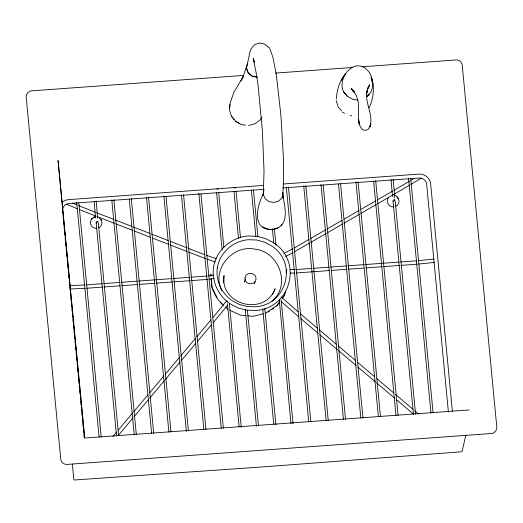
<?xml version="1.0" encoding="UTF-8"?>
<svg xmlns="http://www.w3.org/2000/svg" width="523" height="523" viewBox="0 0 523 523"><rect width="100%" height="100%" fill="white"/><g stroke="black" fill="none" stroke-linecap="round" stroke-linejoin="round"><path stroke-width="0.78" d="M223.726 282.629L224.014 275.601C219.621 305.118 264.703 316.618 275.144 288.748L274.032 291.527M254.734 282.328L254.708 283.453L254.884 281.668M229.538 108.196L229.937 104.535M336.322 98.952C336.884 90.387 339.244 81.921 344.507 75.024M97.579 218.261L96.199 200.95M95.663 217.398L95.572 217.908L94.173 201.885M392.583 195.765L392.492 196.275L391.027 179.474M244.542 281.296L244.391 281.956L245.346 279.217M394.198 197.982L394.597 194.896L393.126 179.324M465.869 434.901L462.182 451.146L461.6 451.78L267.966 466.542L74.22 479.996L73.821 479.434L72.344 463.979M285.695 291.043L284.545 295.364L282.688 297.927M263.886 190.712L262.879 195.282L263.376 193.811M263.317 193.935C256.048 207.324 251.217 233.474 275.889 228.878C289.755 223.648 284.656 206.814 283.008 195.759L282.93 198.054L283.159 193.732L282.747 192.235M96.108 221.955L97.54 221.392L98.35 223.426L118.629 435.783M393.035 200.329L394.466 199.766L395.277 201.793L415.556 414.157M367.983 87.89L369.571 84.706L367.453 89.93L366.479 94.343L367.519 89.603C363.06 102.521 376.475 117.714 368.081 129.534L365.505 130.319L362.838 129.92C355.065 122.317 360.295 109.653 357.791 100.05L356.163 95.094L351.371 88.564L353.993 91.61L351.874 89.681L354.13 91.643M272.529 294.377L273.66 292.239M341.539 80.235L344.565 74.913L345.795 73.965M247.49 63.76L243.489 75.593L241.116 80.686L243.221 76.704L233.788 92.427L230.146 103.201L229.447 109.771L231.467 116.263M261.918 117.008L260.487 119.584L255.172 123.722L248.517 125.527M369.022 107.738C372.821 100.658 373.808 91.891 373.226 83.955L371.422 78.064M281.113 225.498L281.904 224.204M368.12 87.871L369.035 86.55L367.238 88.982M279.557 301.882L276.772 305.726L265.462 313.29M282.342 298.038L284.662 294.835M276.654 306.256L279.439 302.412M226.681 300.83L213.031 317.454M227.505 305.36L213.109 322.776M96.703 228.309C92.578 228.826 88.864 224.092 90.943 220.307C90.852 218.451 97.278 215.653 95.081 216.646M112.876 436.47L116.544 432.109M118.12 430.239L132.803 412.791M133.849 411.549L148.009 394.721M149.585 392.851L163.738 376.03M165.314 374.161L179.467 357.333M180.52 356.091L195.203 338.643M196.772 336.773L210.932 319.945M118.205 435.561L132.881 418.112M133.934 416.864L148.617 399.422M149.663 398.173L164.346 380.724M165.392 379.482L180.075 362.034M181.128 360.785L195.805 343.336M197.38 341.473L211.54 324.646M469.144 409.94L84.798 438.032L58.046 160.469L84.471 437.764M91.558 219.34L92.192 218.601L91.747 219.117M388.615 197.504C385.105 201.133 388.785 207.572 393.669 206.873M272.123 301.241C291.357 284.97 278.942 251.249 254.524 249.072C232.166 244.594 210.985 269.992 221.857 290.742M366.616 96.624C372.932 92.63 373.932 83.843 371.042 77.404L372.559 83.046C372.258 73.488 364.825 63.231 354.274 66.441C345.115 70.363 338.943 82.562 343.657 91.97L347.449 96.402L352.881 99.331L357.922 100.037M62.453 201.963L65.931 200.093L68.376 199.642L263.612 185.423M278.498 227.348L277.19 228.27L272.32 229.492L270.868 229.349M268.005 312.035L269.332 311.146M271.332 309.812L273.993 308.034M94.075 217.084L93.591 217.385L94.303 216.94M409.587 181.141L394.192 190.189M410.973 180.304L413.745 178.631M409.352 185.312L377.737 203.682M410.738 184.475L421.12 178.199M294.24 247.967L309.021 239.423M310.433 238.606L325.914 229.656M327.326 228.845L342.107 220.301M344.219 219.078L359 210.534M361.112 209.311L375.893 200.767M377.299 199.949L392.786 191M309.459 243.149L293.985 252.034M310.865 242.339L326.352 233.382M327.758 232.572L342.539 224.027M343.944 223.21L359.432 214.26M360.837 213.449L376.325 204.493M98.651 227.832C101.848 226.596 102.998 222.262 100.913 219.582L101.344 220.307L99.082 217.516M395.656 206.389C398.912 205.127 400.082 200.708 397.957 197.969L398.402 198.714L397.14 196.883L397.774 197.648M283.786 253.563L292.841 248.745M285.63 256.479L292.592 252.772M233.84 187.953L235.657 187.822M263.154 313.859L253.152 316.337L247.588 315.8M208.546 275.889L213.763 275.111M209.01 279.262L214.391 278.458M216.862 189.091L218.274 189.091M433.534 259.094L418.524 260.67M434.665 262.376L418.76 264.063M84.994 284.963L69.598 285.61M86.622 284.845L102.07 283.714M103.698 283.597L119.963 282.413M121.591 282.289L137.046 281.165M138.667 281.047L172.015 278.609M173.643 278.491L189.908 277.301M191.536 277.183L206.984 276.059M85.099 288.363L70.154 289.003M86.72 288.245L102.92 287.062M104.541 286.944L119.937 285.82M121.552 285.702L137.758 284.519M139.38 284.401L154.769 283.276M156.39 283.159L172.597 281.975M174.218 281.858L190.418 280.674M192.039 280.557L207.435 279.432M243.777 75.404L30.707 90.924C28.013 91.617 26.581 94.081 26.15 96.67L60.858 460.148L62.034 462.325L63.734 463.718L66.153 464.483L492.293 433.443C494.954 432.717 496.517 430.331 496.85 427.696L462.142 64.218L460.73 61.851L459.266 60.648L456.847 59.883L362.511 66.761M275.497 73.096L352.75 67.467M283.133 184.004L418.982 174.107C424.578 173.675 430.069 178.036 430.638 183.671L452.356 411.156M264.239 189.3L68.775 203.532C64.427 203.571 61.283 208.834 62.799 213.142M282.969 187.934L418.982 178.029C422.793 177.735 426.186 180.285 426.637 184.188L448.401 412.078M295.717 269.593L311.983 268.41M313.61 268.292L329.059 267.168M330.686 267.05L346.141 265.932M347.769 265.815L364.034 264.631M365.662 264.514L399.003 262.088M400.631 261.971L416.896 260.787M296.423 272.954L329.64 270.535M331.262 270.417L346.657 269.299M348.279 269.182L363.668 268.064M366.1 267.887L382.306 266.71M383.921 266.593L399.317 265.475M400.938 265.357L417.145 264.18M286.957 269.613L286.166 270.894L286.611 273.026M290.134 269.633L294.9 269.652M290.337 273.045L294.802 273.071M245.993 315.65L240.43 315.114L230.061 310.316M269.417 229.205L267.24 228.996L262.729 226.838M350.142 115.622L351.678 115.805M245.49 125.16L241.704 124.703L235.683 121.388L231.395 116.145L234.291 119.682M257.192 76.94L252.197 76.031L248.294 72.841L246.516 68.153M257.146 77.221L252.125 76.312L248.209 73.109L246.444 68.467L250.099 51.332L251.269 48.567L254.577 44.684L259.369 43.004L264.377 43.971L269.691 48.221L272.836 57.04L276.183 73.632L280.851 114.7L283.361 157.024L283.564 180.239L282.936 193.085L282.087 197.583L278.883 200.963L274.144 202.466L269.129 201.675L265.187 198.812L263.344 194.517L264.023 170.76L262.389 130.828L258.264 87.079L256.597 75.057L253.243 58.465L254.498 62.23L253.302 59.217M393.714 194.837L396.088 195.87L397.591 197.419M227.374 301.189L227.773 301.3M205.389 258.565L188.692 252.158M206.931 259.088L215.404 261.964M206.278 255.257L216.594 258.767M95.258 212.227L78.646 205.617M96.781 212.815L113.517 219.314M115.04 219.908L131.776 226.4M133.293 226.995L150.029 233.493M151.552 234.082L168.288 240.58M170.57 241.463L187.306 247.961M188.829 248.549L204.8 254.753M96.239 216.261L79.594 209.703M97.755 216.849L114.426 223.321M115.943 223.909L132.613 230.388M134.13 230.976L150.049 237.154M153.076 238.331L168.994 244.509M170.505 245.097L187.182 251.57M72.697 203.12L77.156 204.99M66.807 204.349L77.339 208.762M354.64 92.094L353.352 91.532L354.463 92.048M342.506 112.157L344.539 113.256M239.037 123.232L235.736 121.447M354.346 91.793L352.489 90.629L354.143 91.754M297.947 311.721L281.132 296.861M300.431 313.826L317.219 328.065M319.089 329.647L336.498 344.409M338.361 345.991L355.15 360.223M357.64 362.334L374.429 376.567M376.913 378.678L393.708 392.91M395.571 394.492L412.98 409.254M414.85 410.836L418.577 414M298.803 316.925L281.119 301.457M300.673 318.5L318.082 333.269M319.945 334.844L337.361 349.612M338.603 350.665L356.013 365.427M357.876 367.009L375.292 381.77M376.534 382.823L394.564 398.114M396.434 399.696L413.222 413.928M394.924 200.159L394.519 199.806M97.958 221.752L97.592 221.432M393.571 201.682L393.028 200.924L413.458 414.308M96.644 223.314L96.108 222.55L116.531 435.94M223.785 305.334L217.993 299.692L212.09 287.48L211.279 278.837M225.524 307.034L227.838 309.289M220.19 302.477L221.929 304.17M343.657 91.97L347.435 96.363M338.146 106.875L341.539 110.987M211.972 288.01L216.483 297.345M336.158 100.429L337.923 106.162M410.725 178.859L433.064 412.81M408.548 178.206L430.965 412.967M375.677 180.598L398.095 415.36M373.657 181.559L395.996 415.51M358.072 181.88L380.489 416.641M355.973 182.03L378.39 416.792M340.512 183.161L362.929 417.923M338.492 184.122L360.831 418.073M323.188 185.24L345.526 419.191M321.011 184.58L343.428 419.341M305.824 185.685L328.241 420.446M303.732 185.835L326.143 420.603M288.428 186.953L310.845 421.715M286.329 187.103L308.747 421.865M281.132 299.777L293.05 423.663M272.418 228.996L273.817 243.457M264.795 308.557L275.902 424.8M251.38 190.052L255.852 236.586M247.418 310.119L258.427 425.317M233.977 191.346L238.481 238.246M229.336 303.235L241.26 427.376M216.6 192.621L222.098 249.432M201.009 194.138L223.347 428.089M198.832 193.477L221.249 428.239M183.527 194.595L205.944 429.357M181.507 195.556L203.846 429.507M166.046 196.687L188.385 430.632M163.869 196.027L186.365 431.599M148.565 197.138L170.982 431.9M146.473 197.295L168.89 432.057M131.286 198.4L153.703 433.162M129.266 199.361L151.605 433.312M113.883 199.668L136.3 434.43M111.785 199.819L134.202 434.58M78.862 203.035L101.201 436.986M76.685 202.375L99.102 437.136M63.035 215.574L63.263 218.006M63.577 221.249L63.884 224.491M64.041 226.113L64.349 229.362M64.584 231.794L64.891 235.036M65.127 237.468L65.434 240.711M65.669 243.149L65.976 246.392M66.133 248.013L66.441 251.256M66.676 253.688L66.983 256.93M67.219 259.369L67.526 262.611M67.755 265.043L68.068 268.286M68.225 269.907L68.533 273.156M68.761 275.588L69.075 278.831M69.304 281.263L69.618 284.505M69.847 286.937L70.16 290.187M70.311 291.808L70.625 295.05M70.853 297.482L71.167 300.725M71.396 303.157L71.71 306.406M71.939 308.838L72.246 312.081M72.403 313.702L72.717 316.945M72.945 319.376L73.253 322.626M73.488 325.058L73.795 328.3M74.031 330.732L74.338 333.975M74.495 335.603L74.802 338.845M75.037 341.277L75.345 344.52M75.58 346.952L75.887 350.194M76.123 352.633L76.43 355.875M76.587 357.497L76.894 360.739M77.129 363.171L77.437 366.42M77.672 368.852L77.979 372.095M78.215 374.527L78.443 376.959M78.679 379.391L79.065 383.451M79.221 385.072L79.529 388.314M79.764 390.746L80.071 393.989M80.3 396.421L80.614 399.67M80.764 401.291L81.157 405.345M81.307 406.966L81.621 410.209M81.85 412.64L82.163 415.89M82.392 418.322L82.706 421.564M82.856 423.185L83.249 427.239M83.399 428.867L83.713 432.109M83.942 434.541L84.255 437.784M274.451 229.198L275.981 245.405M279.223 299.587L290.991 423.754M253.478 189.927L257.937 236.899M262.749 309.001L273.745 424.199M236.069 191.163L240.488 237.684M245.241 309.152L256.407 426.219M218.686 192.438L223.831 247.111M227.433 303.68L239.122 426.775M210.978 275.693L210.834 274.124L210.861 276.222M211.083 278.582L211.893 287.225M245.045 277.824C243.908 284.623 255.316 286.179 255.924 279.269C257.022 272.457 245.745 271.012 245.045 277.824M213.502 267.443C211.567 281.694 218.568 296.195 230.512 304.053L238.115 307.955L246.438 310.159L255.381 310.485C290.801 308.792 303.353 261.18 273.137 242.43L265.527 238.527L257.205 236.324L248.268 235.997C231.264 237.135 215.973 250.412 213.502 267.443M217.313 268.011C215.574 280.851 221.876 293.906 232.63 300.987L239.416 304.458L247.013 306.465L255.028 306.779C286.924 305.255 298.228 262.376 271.012 245.496L264.226 242.025L256.636 240.018L248.621 239.704C233.31 240.724 219.542 252.681 217.313 268.011M370.8 123.971L370.14 126.841L370.8 123.971M368.97 94.833L366.571 96.67L368.97 94.833M359.373 124.788L358.641 119.61L359.373 124.788"/></g></svg>
